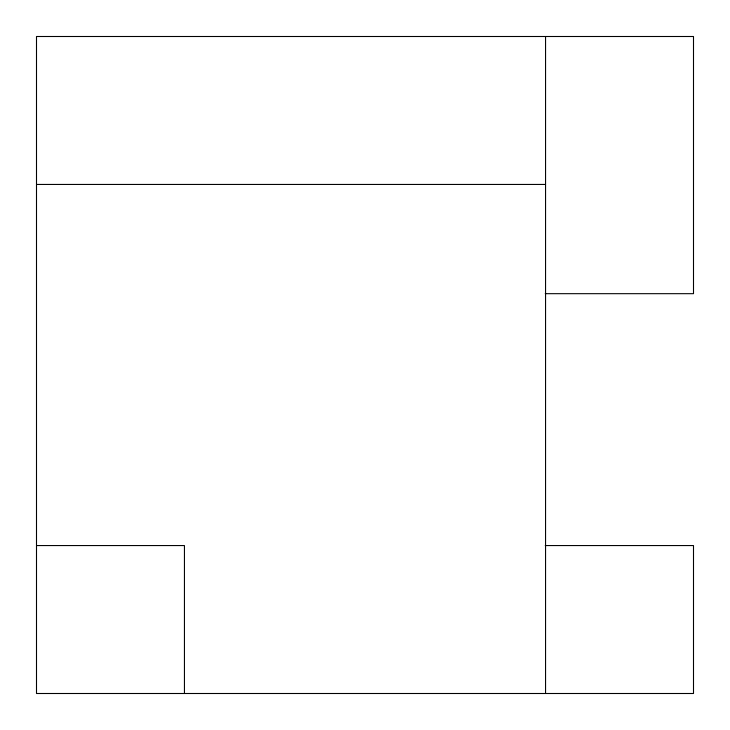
<?xml version="1.0" encoding="UTF-8"?>
<svg xmlns="http://www.w3.org/2000/svg" width="730" height="730" viewBox="0 0 730 730"><rect width="100%" height="100%" fill="white"/><g stroke="black" fill="none" stroke-linecap="round" stroke-linejoin="round"><path stroke-width="1.09" d="M36.5 184.444L545.556 184.444M545.219 293.679L693.5 293.679L693.5 36.5L36.5 36.5L36.5 693.5L693.5 693.5L693.5 545.556L545.219 545.556M36.5 545.556L184.444 545.556L184.444 693.5M545.556 36.5L545.556 693.5"/></g></svg>
